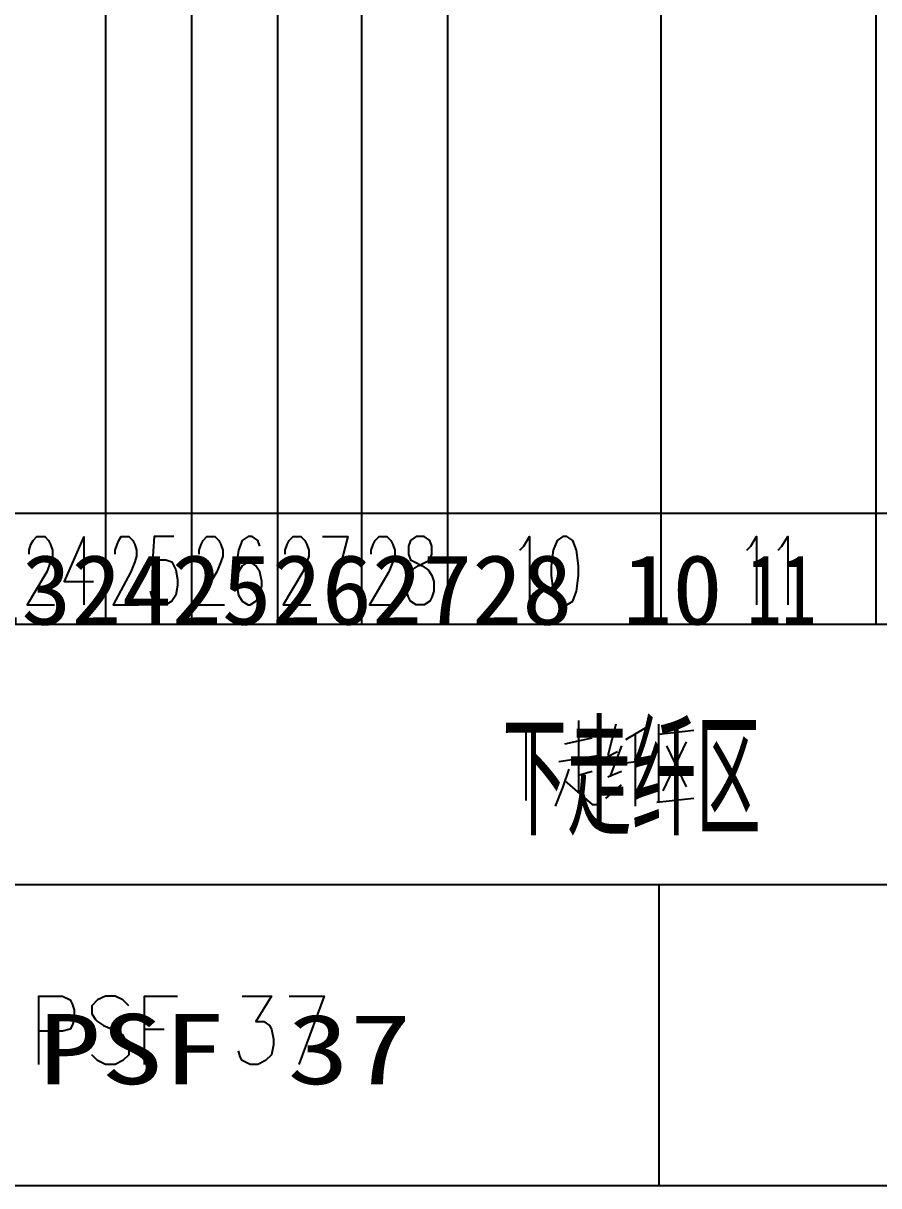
# Model space of a CAD drawing. Header units: metres. Extents: x 17 to 1264, y 17 to 859.
# Drawn here: x 278.1 to 341.1, y 409.7 to 495.3 of the extents above; entities that cross this region are included whole.
import ezdxf

# ---------------------------------------------------------------- set-up
doc = ezdxf.new("R2010")
doc.units = ezdxf.units.M
for name, color, linetype in [('LINES', 7, 'Continuous'), ('POLYLINES', 4, 'Continuous'), ('RECTS', 7, 'Continuous'), ('TEXTS', 3, 'Continuous')]:
    doc.layers.add(name, color=color, linetype=linetype)

msp = doc.modelspace()

# ---------------------------------------------------------------- linework, layer by layer
at = {"layer": 'LINES'}
for p, q in [((258.91, 459.22), (397.43, 459.22)), ((282.52, 457.49), (282.52, 452.45)), ((397.43, 451.01), (258.91, 451.01)), ((313.63, 443.09), (316.51, 443.66)), ((318.95, 443.95), (318.95, 441.22)), ((321.69, 443.66), (321.11, 441.36)), ((324.86, 437.9), (324.86, 443.66)), ((315.07, 443.38), (315.07, 438.05)), ((317.95, 442.22), (319.96, 442.66)), ((323.85, 443.38), (322.41, 442.51)), ((323.13, 442.94), (323.13, 437.62)), ((324.86, 442.94), (327.45, 443.23)), ((315.5, 441.79), (316.51, 440.5)), ((322.12, 442.08), (321.26, 439.78)), ((326.87, 442.37), (325.15, 438.77)), ((325.43, 442.08), (326.87, 439.06)), ((317.51, 440.93), (320.39, 441.36)), ((318.95, 441.07), (318.95, 438.62)), ((320.97, 441.22), (321.83, 441.65)), ((322.12, 440.78), (324.14, 441.07)), ((318.95, 439.92), (319.96, 440.21)), ((321.11, 439.78), (322.12, 440.21)), ((320.97, 438.19), (322.12, 439.2)), ((327.45, 438.19), (324.71, 437.9)), ((258.91, 431.86), (397.43, 431.86)), ((324.86, 431.86), (324.86, 409.68)), ((286.99, 421.2), (288.43, 421.2))]:
    msp.add_line(p, q, dxfattribs=at)
at = {"layer": 'POLYLINES'}
for points in [[(278.49, 456.19), (278.49, 456.48), (278.63, 456.91), (278.78, 457.2), (279.07, 457.49), (279.64, 457.49), (279.93, 457.2), (280.07, 456.91), (280.22, 456.48), (280.22, 456.05), (280.07, 455.62), (279.79, 454.9), (278.35, 452.45), (280.36, 452.45)], [(282.52, 457.49), (281.08, 454.18), (283.24, 454.18)], [(284.83, 456.19), (284.83, 456.48), (284.97, 456.91), (285.11, 457.2), (285.26, 457.49), (285.83, 457.49), (286.12, 457.2), (286.27, 456.91), (286.41, 456.48), (286.41, 456.05), (286.27, 455.62), (285.98, 454.9), (284.68, 452.45), (286.55, 452.45)], [(289.15, 457.49), (287.71, 457.49), (287.56, 455.33), (287.71, 455.62), (288.14, 455.76), (288.57, 455.76), (289, 455.62), (289.29, 455.04), (289.43, 454.32), (289.43, 453.89), (289.29, 453.17), (289, 452.74), (288.57, 452.45), (288.14, 452.45), (287.71, 452.74), (287.56, 453.02), (287.42, 453.46)], [(291.02, 456.19), (291.02, 456.48), (291.16, 456.91), (291.31, 457.2), (291.59, 457.49), (292.17, 457.49), (292.46, 457.2), (292.6, 456.91), (292.75, 456.48), (292.75, 456.05), (292.6, 455.62), (292.31, 454.9), (290.87, 452.45), (292.89, 452.45)], [(295.48, 456.77), (295.34, 457.2), (294.91, 457.49), (294.62, 457.49), (294.19, 457.2), (293.9, 456.48), (293.75, 455.33), (293.75, 454.18), (293.9, 453.17), (294.19, 452.74), (294.62, 452.45), (294.76, 452.45), (295.19, 452.74), (295.48, 453.17), (295.63, 453.89), (295.63, 454.18), (295.48, 454.9), (295.19, 455.33), (294.76, 455.62), (294.62, 455.62), (294.19, 455.33), (293.9, 454.9), (293.75, 454.18)], [(297.35, 456.19), (297.35, 456.48), (297.5, 456.91), (297.64, 457.2), (297.93, 457.49), (298.51, 457.49), (298.79, 457.2), (298.94, 456.91), (299.08, 456.48), (299.08, 456.05), (298.94, 455.62), (298.65, 454.9), (297.21, 452.45), (299.23, 452.45)], [(300.09, 457.49), (301.96, 457.49), (300.67, 452.45)], [(303.69, 456.19), (303.69, 456.48), (303.83, 456.91), (303.98, 457.2), (304.27, 457.49), (304.84, 457.49), (305.13, 457.2), (305.27, 456.91), (305.42, 456.48), (305.42, 456.05), (305.27, 455.62), (304.99, 454.9), (303.55, 452.45), (305.56, 452.45)], [(307, 457.49), (306.57, 457.2), (306.43, 456.77), (306.43, 456.19), (306.57, 455.76), (306.86, 455.62), (307.43, 455.33), (307.87, 455.04), (308.15, 454.61), (308.3, 454.18), (308.3, 453.46), (308.15, 453.02), (308.01, 452.74), (307.58, 452.45), (307, 452.45), (306.57, 452.74), (306.43, 453.02), (306.28, 453.46), (306.28, 454.18), (306.43, 454.61), (306.71, 455.04), (307.15, 455.33), (307.72, 455.62), (308.01, 455.76), (308.15, 456.19), (308.15, 456.77), (308.01, 457.2), (307.58, 457.49), (307, 457.49)], [(314.63, 456.48), (314.92, 456.77), (315.35, 457.49), (315.35, 452.45)], [(317.8, 457.49), (317.37, 457.2), (317.08, 456.48), (316.94, 455.33), (316.94, 454.61), (317.08, 453.46), (317.37, 452.74), (317.8, 452.45), (318.09, 452.45), (318.52, 452.74), (318.81, 453.46), (318.95, 454.61), (318.95, 455.33), (318.81, 456.48), (318.52, 457.2), (318.09, 457.49), (317.8, 457.49)], [(331.34, 456.48), (331.63, 456.77), (332.06, 457.49), (332.06, 452.45)], [(333.64, 456.48), (333.93, 456.77), (334.36, 457.49), (334.36, 452.45)], [(318.23, 440.35), (317.8, 439.06), (317.23, 437.62)], [(317.95, 439.49), (319.96, 437.76), (320.39, 437.76)], [(279.21, 418.61), (279.21, 423.65), (280.94, 423.65), (281.51, 423.36), (281.66, 423.07), (281.8, 422.64), (281.8, 421.92), (281.66, 421.49), (281.51, 421.2), (280.94, 421.06), (279.21, 421.06)], [(285.83, 422.93), (285.4, 423.36), (284.83, 423.65), (284.11, 423.65), (283.53, 423.36), (283.1, 422.93), (283.1, 422.35), (283.39, 421.92), (283.53, 421.78), (283.96, 421.49), (284.97, 421.06), (285.4, 420.77), (285.55, 420.48), (285.83, 420.05), (285.83, 419.33), (285.4, 418.9), (284.83, 418.61), (284.11, 418.61), (283.53, 418.9), (283.1, 419.33)], [(286.99, 418.61), (286.99, 423.65), (289.43, 423.65)], [(294.19, 423.65), (296.35, 423.65), (295.19, 421.78), (295.77, 421.78), (296.2, 421.49), (296.35, 421.2), (296.49, 420.48), (296.49, 420.05), (296.35, 419.33), (295.91, 418.9), (295.34, 418.61), (294.76, 418.61), (294.19, 418.9), (294.04, 419.18), (293.9, 419.62)], [(297.64, 423.65), (300.23, 423.65), (298.36, 418.61)]]:
    msp.add_lwpolyline(points, dxfattribs=at)
at = {"layer": 'RECTS'}
for points in [[(258.91, 626.69), (397.43, 626.69), (397.43, 409.68), (258.91, 409.68)], [(277.77, 589.54), (284.11, 589.54), (284.11, 451.01), (277.77, 451.01)], [(284.11, 589.54), (290.44, 589.54), (290.44, 451.01), (284.11, 451.01)], [(290.44, 589.54), (296.78, 589.54), (296.78, 451.01), (290.44, 451.01)], [(296.78, 589.54), (302.97, 589.54), (302.97, 451.01), (296.78, 451.01)], [(302.97, 589.54), (309.31, 589.54), (309.31, 451.01), (302.97, 451.01)], [(309.31, 589.54), (325, 589.54), (325, 451.01), (309.31, 451.01)], [(325, 589.54), (340.84, 589.54), (340.84, 451.01), (325, 451.01)], [(325, 589.54), (340.84, 589.54), (340.84, 451.01), (325, 451.01)], [(340.84, 589.54), (347.03, 589.54), (347.03, 451.01), (340.84, 451.01)]]:
    msp.add_lwpolyline(points, dxfattribs=at)

# ---------------------------------------------------------------- texts
at = {"layer": 'TEXTS'}
for s, height, width, p in [('2122232425262728 10', 5.17, 1.048636, (259.48, 451)), ('11', 5.17, 0.726984, (331.34, 451)), ('下走纤区', 7.19, 0.509028, (313.34, 436.26)), ('PSF 37', 5.17, 1.30013, (279.21, 417.16))]:
    msp.add_text(s, height=height, dxfattribs=dict(at, width=width)).set_placement(p)

doc.saveas('drawing.dxf')
